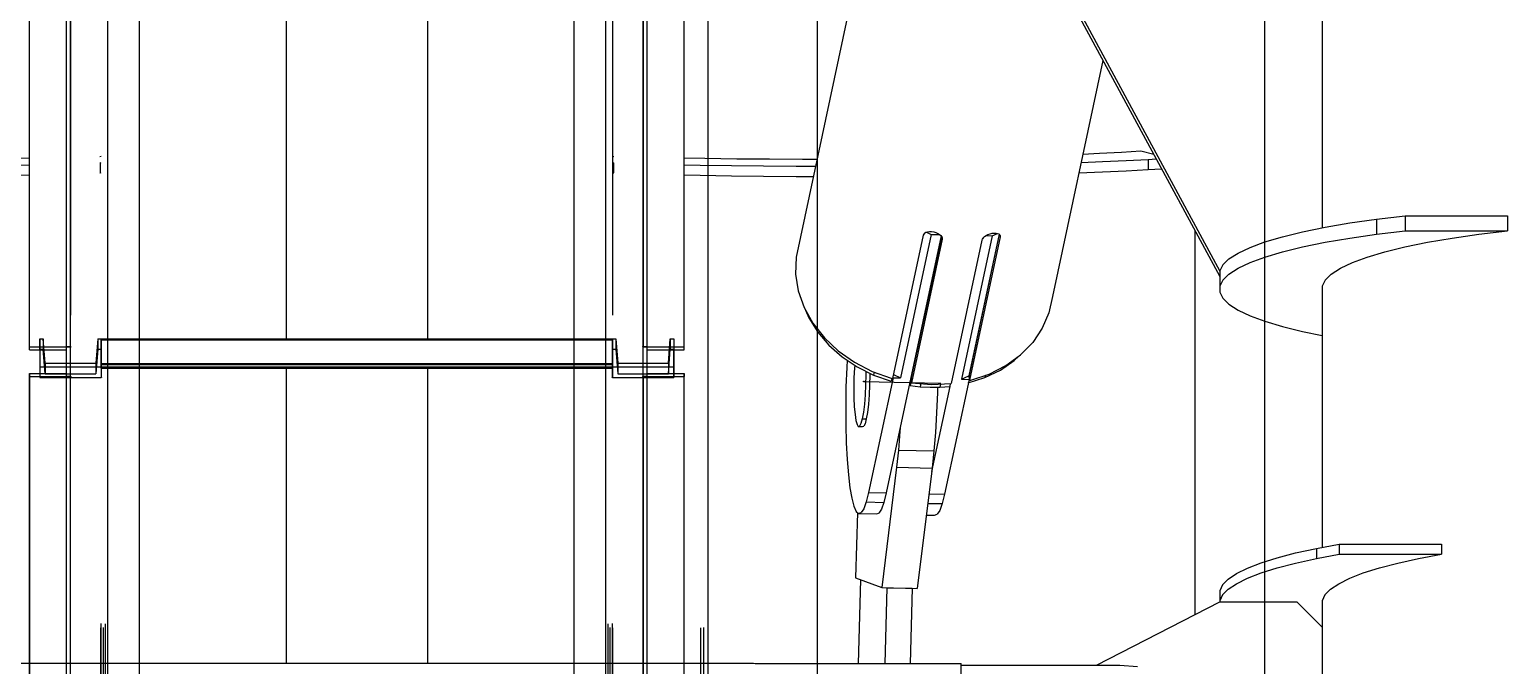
# Model space of a CAD drawing. Header units: millimetres. Extents: x 150209.93 to 150215.05, y 136675.65 to 136679.93.
# Drawn here: x 150213.5487 to 150213.6065, y 136678.9474 to 136678.9723 of the extents above; entities that cross this region are included whole.
import ezdxf

# ---------------------------------------------------------------- set-up
doc = ezdxf.new("R2010")
doc.units = ezdxf.units.MM
doc.header["$LTSCALE"] = 0.25
for name, pattern in [('CENTER', [50.8, 31.75, -6.35, 6.35, -6.35]), ('XKITLINE00', [0]), ('XKITLINE02', [4, 2, -2]), ('XKITLINE03', [6, 3, -1, 1, -1])]:
    doc.linetypes.add(name, pattern=pattern)

# ---------------------------------------------------------------- blocks, each defined once
blk = doc.blocks.new('çatıı')
at = {"color": 8, "linetype": 'CENTER'}
for p, q in [((22900, 17380.27), (23430, 16560.27)), ((23430, 17380.27), (23255, 16560.27)), ((23342.5, 16970.27), (23342.5, 16150.27)), ((23255, 16877.2), (23255, 15209.12)), ((23264.15, 16638.16), (23279.02, 16637.83))]:
    blk.add_line(p, q, dxfattribs=at)
at = {"color": 1, "linetype": 'XKITLINE03'}
for p, q in [((23109, 17151.1), (23109, 16086.72)), ((23115, 16090.89), (23115, 17151.06)), ((23214.97, 17151.06), (23215, 16090.89)), ((23220.98, 17151.1), (23220.98, 16086.72)), ((23109, 16644.93), (23109, 16743.53)), ((23220.98, 16743.53), (23220.98, 16644.94)), ((23115, 16641.01), (23115, 16638.97)), ((23115, 16640.79), (23214.98, 16640.79)), ((23214.98, 16638.97), (23214.98, 16641.01)), ((23109, 16543.56), (23109, 16639.12)), ((23220.98, 16639.12), (23220.98, 16543.56))]:
    blk.add_line(p, q, dxfattribs=at)
at = {"color": 116, "linetype": 'XKITLINE02', "true_color": 0x136734}
for p, q in [((23114.92, 16090.06), (23114.92, 17150.18)), ((23115, 16090.89), (23115, 17151.06)), ((23115, 16090.52), (23115, 17150.7)), ((23115.45, 16090.12), (23115.45, 17150.24)), ((23115.85, 16090.86), (23115.85, 17151.04)), ((23115.85, 16090.55), (23115.85, 17150.72)), ((23122.5, 16090.87), (23122.5, 17150.72)), ((23207.5, 16090.89), (23207.47, 17151.06)), ((23207.5, 16090.54), (23207.47, 17150.72)), ((23207.5, 16090.87), (23207.47, 17150.72)), ((23214.15, 16090.86), (23214.12, 17151.04)), ((23214.15, 16090.55), (23214.12, 17150.73)), ((23214.53, 16090.12), (23214.53, 17150.24)), ((23215, 16090.52), (23214.96, 17150.7)), ((23215, 16090.89), (23214.97, 17151.06)), ((23215.06, 16090.06), (23215.06, 17150.18)), ((23232.3, 16090.06), (23232.3, 17150.18)), ((23232.83, 16090.12), (23232.83, 17150.24)), ((23101, 16644.36), (23101, 16743.53)), ((23108.2, 16639.21), (23108.2, 16742.95)), ((23109, 16639.21), (23109, 16743.53)), ((23221.78, 16639.21), (23221.78, 16742.95)), ((23228.98, 16644.36), (23228.98, 16743.53)), ((23220.98, 16639.21), (23220.98, 16739.66)), ((23103, 16646.51), (23103.68, 16646.51)), ((23103, 16646.51), (23103, 16641.01)), ((23103, 16644.36), (23103, 16646.51)), ((23104.06, 16641.71), (23103.68, 16646.51)), ((23103.68, 16646.51), (23103.68, 16644.47)), ((23114.32, 16646.51), (23113.94, 16641.71)), ((23114.32, 16646.51), (23115, 16646.51)), ((23114.32, 16646.51), (23114.32, 16644.47)), ((23115, 16640.79), (23115, 16646.51)), ((23115, 16646.51), (23122.5, 16646.51)), ((23115, 16646.51), (23115, 16641.01)), ((23115, 16646.51), (23115, 16644.47)), ((23115, 16646.5), (23122.5, 16646.5)), ((23207.48, 16646.51), (23214.98, 16646.51)), ((23207.48, 16646.5), (23214.98, 16646.5)), ((23214.98, 16640.79), (23214.98, 16646.51)), ((23214.98, 16646.51), (23214.98, 16644.47)), ((23214.98, 16646.51), (23214.98, 16641.01)), ((23214.98, 16646.51), (23215.66, 16646.51)), ((23215.66, 16646.51), (23215.66, 16644.47)), ((23215.66, 16646.51), (23216.04, 16641.71)), ((23225.92, 16641.71), (23226.3, 16646.51)), ((23226.3, 16646.51), (23226.3, 16644.47)), ((23226.3, 16646.51), (23226.98, 16646.51)), ((23226.98, 16646.51), (23226.98, 16644.47)), ((23226.98, 16646.51), (23226.98, 16641.01)), ((23101, 16644.93), (23109, 16644.93)), ((23101, 16644.36), (23108.2, 16644.36)), ((23103, 16644.47), (23103.68, 16644.47)), ((23103, 16644.36), (23103, 16638.97)), ((23104.06, 16639.67), (23103.68, 16644.47)), ((23108.2, 16544.15), (23108.2, 16645.03)), ((23108.2, 16645.03), (23109, 16645.03)), ((23109, 16543.56), (23109, 16645.03)), ((23114.32, 16644.47), (23113.94, 16639.67)), ((23114.32, 16644.47), (23115, 16644.47)), ((23115, 16646.3), (23122.5, 16646.3)), ((23115, 16646.29), (23122.5, 16646.29)), ((23115, 16644.47), (23115, 16638.97)), ((23207.48, 16646.3), (23214.98, 16646.3)), ((23207.48, 16646.29), (23214.98, 16646.29)), ((23214.98, 16644.47), (23214.98, 16638.97)), ((23214.98, 16644.47), (23215.66, 16644.47)), ((23215.66, 16644.47), (23216.04, 16639.67)), ((23220.98, 16639.12), (23220.98, 16645.03)), ((23220.98, 16645.03), (23221.78, 16645.03)), ((23220.98, 16543.56), (23220.98, 16645.03)), ((23220.98, 16644.94), (23228.98, 16644.94)), ((23221.78, 16639.71), (23221.78, 16645.03)), ((23221.78, 16544.15), (23221.78, 16645.03)), ((23221.78, 16644.36), (23228.98, 16644.36)), ((23225.92, 16639.67), (23226.3, 16644.47)), ((23226.3, 16644.47), (23226.98, 16644.47)), ((23226.98, 16638.97), (23226.98, 16644.47)), ((23103, 16641.01), (23115, 16641.01)), ((23103, 16641.01), (23103, 16638.97)), ((23104.06, 16641.71), (23113.94, 16641.71)), ((23104.06, 16641.71), (23104.06, 16639.67)), ((23113.94, 16641.71), (23113.94, 16639.67)), ((23115, 16641.69), (23214.98, 16641.69)), ((23115, 16641.51), (23214.98, 16641.51)), ((23115, 16641.01), (23214.98, 16641.01)), ((23115, 16641.01), (23115, 16638.97)), ((23115, 16640.79), (23122.5, 16640.79)), ((23207.48, 16640.79), (23214.98, 16640.79)), ((23214.98, 16641.01), (23214.98, 16638.97)), ((23214.98, 16641.01), (23226.98, 16641.01)), ((23216.04, 16641.71), (23216.04, 16639.67)), ((23216.04, 16641.71), (23225.92, 16641.71)), ((23225.92, 16641.71), (23225.92, 16639.67)), ((23226.98, 16641.01), (23226.98, 16638.97)), ((23101, 16543.56), (23101, 16639.71)), ((23101, 16639.71), (23101, 16544.15)), ((23101, 16639.71), (23108.2, 16639.71)), ((23101, 16639.12), (23109, 16639.12)), ((23103, 16638.97), (23115, 16638.97)), ((23104.06, 16639.67), (23113.94, 16639.67)), ((23108.2, 16639.21), (23109, 16639.21)), ((23214.98, 16638.97), (23226.98, 16638.97)), ((23216.04, 16639.67), (23225.92, 16639.67)), ((23220.98, 16639.21), (23221.78, 16639.21)), ((23220.98, 16639.12), (23228.98, 16639.12)), ((23221.78, 16639.71), (23228.98, 16639.71)), ((23228.98, 16639.71), (23228.98, 16639.12)), ((23228.98, 16543.56), (23228.98, 16639.71)), ((23116.3, 16537.43), (23116.3, 16583.12)), ((23122.5, 16537.43), (23122.5, 16583.12)), ((23207.48, 16537.43), (23207.48, 16583.12)), ((23213.68, 16537.43), (23213.68, 16583.12)), ((23233.68, 16537.43), (23233.68, 16583.12))]:
    blk.add_line(p, q, dxfattribs=at)
at = {"color": 7, "linetype": 'XKITLINE00'}
for p, q in [((23116.3, 16583.12), (23116.3, 17003.71)), ((23122.5, 16583.12), (23122.5, 16994.12)), ((23207.48, 16583.12), (23207.47, 16862.65)), ((23213.68, 16583.12), (23213.68, 16853.05)), ((23233.68, 16583.12), (23233.68, 16822.11)), ((23122.5, 16646.51), (23207.48, 16646.51)), ((23122.5, 16646.5), (23207.48, 16646.5)), ((23122.5, 16646.3), (23207.48, 16646.3)), ((23122.5, 16646.29), (23207.48, 16646.29)), ((23122.5, 16640.79), (23207.48, 16640.79))]:
    blk.add_line(p, q, dxfattribs=at)
at = {"color": 8, "linetype": 'XKITLINE00'}
for p, q in [((23272.24, 16762.45), (23250.89, 16662.44)), ((23353.8, 16758.15), (23353.79, 16668.21)), ((23151.2, 16740.78), (23151.2, 16646.51)), ((23178.8, 16740.78), (23178.8, 16646.51)), ((23300.26, 16720.62), (23333.77, 16658.69)), ((23300.36, 16721.48), (23333.76, 16659.75)), ((23310.92, 16700.92), (23301.07, 16654.76)), ((23096.93, 16681.79), (23101, 16681.85)), ((23114.71, 16682.17), (23115, 16682.18)), ((23214.98, 16682.18), (23215.26, 16682.17)), ((23228.98, 16681.85), (23233.07, 16681.79)), ((23233.07, 16681.79), (23239.33, 16681.71)), ((23239.33, 16681.71), (23245.71, 16681.66)), ((23245.71, 16681.66), (23252.15, 16681.63)), ((23252.15, 16681.63), (23254.99, 16681.63)), ((23306.63, 16680.97), (23310.82, 16681.14)), ((23306.98, 16682.62), (23310.26, 16682.77)), ((23310.26, 16682.77), (23314.52, 16683)), ((23310.82, 16681.14), (23315.47, 16681.35)), ((23314.52, 16683), (23318.34, 16683.25)), ((23315.47, 16681.35), (23319.73, 16681.58)), ((23318.34, 16683.25), (23320.85, 16682.57)), ((23319.73, 16681.58), (23321.32, 16681.69)), ((23319.73, 16681.58), (23319.73, 16679.59)), ((23097.82, 16680.47), (23101, 16680.54)), ((23097.82, 16678.47), (23101, 16678.54)), ((23114.71, 16680.92), (23114.77, 16680.92)), ((23114.71, 16678.92), (23114.77, 16678.92)), ((23114.77, 16680.92), (23115, 16680.98)), ((23114.77, 16680.92), (23114.77, 16678.92)), ((23114.77, 16678.92), (23115, 16678.98)), ((23214.98, 16680.98), (23215.22, 16680.92)), ((23214.98, 16678.99), (23215.22, 16678.92)), ((23215.22, 16680.92), (23215.22, 16678.92)), ((23215.22, 16680.92), (23215.26, 16680.92)), ((23215.22, 16678.92), (23215.26, 16678.92)), ((23228.98, 16680.54), (23232.17, 16680.47)), ((23228.98, 16678.54), (23232.17, 16678.47)), ((23232.17, 16680.47), (23238.27, 16680.37)), ((23232.17, 16678.47), (23238.27, 16678.37)), ((23238.27, 16680.37), (23244.54, 16680.29)), ((23238.27, 16678.37), (23244.54, 16678.29)), ((23244.54, 16680.29), (23250.91, 16680.24)), ((23244.54, 16678.29), (23250.91, 16678.24)), ((23250.91, 16680.24), (23254.69, 16680.23)), ((23250.91, 16678.24), (23254.26, 16678.23)), ((23306.2, 16678.96), (23310.82, 16679.14)), ((23310.82, 16679.14), (23315.47, 16679.35)), ((23315.47, 16679.35), (23319.73, 16679.59)), ((23319.73, 16679.59), (23322.37, 16679.76)), ((23359.2, 16669.16), (23364.44, 16669.91)), ((23364.44, 16669.91), (23370.04, 16670.57)), ((23364.44, 16669.91), (23364.44, 16666.95)), ((23370.04, 16670.57), (23370.04, 16667.62)), ((23370.04, 16670.57), (23390.04, 16670.57)), ((23390.04, 16670.57), (23390.04, 16667.62)), ((23275.75, 16666.76), (23269.77, 16638.73)), ((23277.3, 16666.91), (23271.32, 16638.87)), ((23275.85, 16666.98), (23275.75, 16666.76)), ((23276.03, 16667.17), (23275.85, 16666.98)), ((23276.03, 16667.17), (23276.3, 16667.32)), ((23276.3, 16667.32), (23276.63, 16667.42)), ((23276.39, 16667.35), (23277.3, 16666.91)), ((23276.63, 16667.42), (23277.01, 16667.47)), ((23277.01, 16667.47), (23277.41, 16667.46)), ((23277.3, 16666.91), (23278.99, 16666.87)), ((23277.41, 16667.46), (23277.83, 16667.39)), ((23277.83, 16667.39), (23278.24, 16667.27)), ((23278.24, 16667.27), (23278.62, 16667.11)), ((23278.62, 16667.11), (23278.94, 16666.91)), ((23278.94, 16666.91), (23279.2, 16666.68)), ((23279.2, 16666.68), (23279.38, 16666.44)), ((23290.59, 16666.98), (23284.68, 16639.28)), ((23290.64, 16666.93), (23284.77, 16639.41)), ((23287.74, 16666.49), (23288.06, 16666.71)), ((23288, 16666.67), (23289.25, 16666.64)), ((23288.06, 16666.71), (23288.43, 16666.89)), ((23288.43, 16666.89), (23288.83, 16667.04)), ((23288.83, 16667.04), (23289.23, 16667.14)), ((23289.23, 16667.14), (23289.63, 16667.18)), ((23289.25, 16666.64), (23290.27, 16667.12)), ((23289.63, 16667.18), (23290, 16667.18)), ((23290, 16667.18), (23290.31, 16667.12)), ((23290.31, 16667.12), (23290.56, 16667)), ((23290.56, 16667), (23290.74, 16666.85)), ((23290.74, 16666.85), (23290.83, 16666.65)), ((23290.8, 16666.7), (23290.82, 16666.43)), ((23290.83, 16666.65), (23290.82, 16666.43)), ((23328.91, 16667.68), (23328.91, 16592.58)), ((23346.02, 16666.46), (23349.95, 16667.43)), ((23349.95, 16667.43), (23354.36, 16668.33)), ((23354.36, 16668.33), (23359.2, 16669.16)), ((23359.2, 16666.2), (23364.44, 16666.95)), ((23364.44, 16666.95), (23370.04, 16667.62)), ((23370.04, 16667.62), (23390.04, 16667.62)), ((23379.2, 16666.2), (23384.44, 16666.95)), ((23384.44, 16666.95), (23390.04, 16667.62)), ((23279.26, 16666.61), (23268.54, 16616.4)), ((23279.31, 16666.53), (23273.42, 16638.91)), ((23279.47, 16665.96), (23273.49, 16637.92)), ((23279.38, 16666.44), (23279.45, 16666.24)), ((23279.45, 16666.24), (23279.47, 16666.19)), ((23279.45, 16666.22), (23279.47, 16665.96)), ((23279.47, 16666.19), (23279.47, 16665.96)), ((23287.2, 16665.78), (23281.22, 16637.75)), ((23289.25, 16666.64), (23283.27, 16638.6)), ((23290.82, 16666.43), (23284.84, 16638.39)), ((23287.3, 16666.02), (23287.2, 16665.78)), ((23287.33, 16666.06), (23287.3, 16666.02)), ((23287.48, 16666.26), (23287.33, 16666.06)), ((23287.48, 16666.26), (23287.74, 16666.49)), ((23337.34, 16663.26), (23339.69, 16664.37)), ((23339.69, 16664.37), (23342.59, 16665.44)), ((23342.59, 16665.44), (23346.02, 16666.46)), ((23346.02, 16663.51), (23349.95, 16664.47)), ((23349.95, 16664.47), (23354.36, 16665.37)), ((23354.36, 16665.37), (23359.2, 16666.2)), ((23366.02, 16663.51), (23369.95, 16664.47)), ((23369.95, 16664.47), (23374.36, 16665.37)), ((23374.36, 16665.37), (23379.2, 16666.2)), ((23250.89, 16662.44), (23250.8, 16659.16)), ((23334.37, 16660.95), (23333.77, 16659.76)), ((23334.37, 16660.95), (23335.56, 16662.11)), ((23335.56, 16662.11), (23337.34, 16663.26)), ((23337.34, 16660.3), (23339.69, 16661.42)), ((23339.69, 16661.42), (23342.59, 16662.49)), ((23342.59, 16662.49), (23346.02, 16663.51)), ((23357.34, 16660.3), (23359.69, 16661.42)), ((23359.69, 16661.42), (23362.59, 16662.49)), ((23362.59, 16662.49), (23366.02, 16663.51)), ((23250.8, 16659.16), (23251.33, 16655.87)), ((23333.77, 16659.76), (23333.77, 16656.81)), ((23334.37, 16657.99), (23333.77, 16656.81)), ((23334.37, 16657.99), (23335.56, 16659.16)), ((23335.56, 16659.16), (23337.34, 16660.3)), ((23354.37, 16657.99), (23353.77, 16656.81)), ((23354.37, 16657.99), (23355.56, 16659.16)), ((23355.56, 16659.16), (23357.34, 16660.3)), ((23251.33, 16655.87), (23252.46, 16652.64)), ((23333.77, 16656.81), (23333.77, 16655.63)), ((23333.77, 16655.63), (23334.37, 16654.44)), ((23353.77, 16656.81), (23353.77, 16655.62)), ((23353.77, 16655.62), (23353.8, 16655.57)), ((23353.8, 16656.86), (23353.8, 16605.74)), ((23252.46, 16652.64), (23254.18, 16649.56)), ((23301.07, 16654.76), (23300.36, 16651.57)), ((23301.07, 16654.92), (23301.07, 16654.76)), ((23334.37, 16654.44), (23335.56, 16653.28)), ((23335.56, 16653.28), (23337.34, 16652.13)), ((23252.74, 16652.13), (23253.4, 16650.59)), ((23253.4, 16650.59), (23255.14, 16647.83)), ((23254.18, 16649.56), (23256.43, 16646.7)), ((23300.36, 16651.57), (23299.05, 16648.56)), ((23337.34, 16652.13), (23339.69, 16651.02)), ((23339.69, 16651.02), (23342.59, 16649.95)), ((23342.59, 16649.95), (23346.02, 16648.93)), ((23255.14, 16647.83), (23257.32, 16645.28)), ((23256.43, 16646.7), (23259.16, 16644.13)), ((23299.05, 16648.56), (23297.17, 16645.79)), ((23346.02, 16648.93), (23349.95, 16647.96)), ((23349.95, 16647.96), (23353.8, 16647.18)), ((23257.32, 16645.28), (23259.91, 16642.99)), ((23259.16, 16644.13), (23262.3, 16641.92)), ((23297.17, 16645.79), (23294.77, 16643.34)), ((23151.2, 16640.79), (23151.2, 16583.12)), ((23178.8, 16640.79), (23178.8, 16583.12)), ((23259.91, 16642.99), (23262.85, 16641.02)), ((23260.8, 16640.87), (23260.66, 16637.13)), ((23260.88, 16642.34), (23260.8, 16640.87)), ((23262.32, 16640.81), (23262.22, 16638.86)), ((23262.3, 16641.92), (23265.79, 16640.12)), ((23262.36, 16641.35), (23262.32, 16640.81)), ((23262.85, 16641.02), (23266.06, 16639.41)), ((23288.65, 16639.62), (23291.9, 16641.26)), ((23290.85, 16640.4), (23293.53, 16642.24)), ((23291.9, 16641.26), (23294.77, 16643.34)), ((23293.53, 16642.24), (23294.44, 16643.1)), ((23262.22, 16638.86), (23262.19, 16636.88)), ((23264.52, 16639.47), (23264.48, 16637.49)), ((23264.51, 16640.19), (23264.52, 16639.47)), ((23269.86, 16638.9), (23265.07, 16616.47)), ((23265.31, 16639.45), (23265.28, 16637.47)), ((23265.31, 16639.79), (23265.31, 16639.45)), ((23265.79, 16640.12), (23269.52, 16638.78)), ((23266.18, 16639.98), (23266.06, 16639.41)), ((23266.06, 16639.41), (23269.49, 16638.2)), ((23269.61, 16638.76), (23269.49, 16638.2)), ((23269.52, 16638.78), (23269.77, 16638.73)), ((23269.85, 16639.08), (23269.86, 16638.9)), ((23269.86, 16638.9), (23271.32, 16638.87)), ((23269.94, 16639.54), (23271.32, 16638.87)), ((23273.16, 16638.06), (23273.21, 16637.38)), ((23273.45, 16638.5), (23273.21, 16637.38)), ((23273.4, 16639.18), (23273.45, 16638.5)), ((23273.42, 16638.91), (23273.49, 16637.92)), ((23273.49, 16637.92), (23277.37, 16637.58)), ((23275.28, 16637.76), (23275.15, 16637.14)), ((23277.37, 16637.58), (23281.22, 16637.75)), ((23284.73, 16638.57), (23279.94, 16616.14)), ((23281.05, 16637.74), (23280.94, 16637.21)), ((23283.27, 16638.6), (23284.68, 16639.28)), ((23283.27, 16638.6), (23284.73, 16638.57)), ((23284.58, 16637.87), (23287.84, 16638.93)), ((23284.68, 16639.28), (23284.73, 16638.57)), ((23284.8, 16638.98), (23284.72, 16638.63)), ((23284.76, 16639.63), (23284.8, 16638.98)), ((23284.77, 16639.41), (23284.84, 16638.39)), ((23284.84, 16638.39), (23285.08, 16638.43)), ((23285.08, 16638.43), (23288.65, 16639.62)), ((23287.84, 16638.93), (23290.85, 16640.4)), ((23287.93, 16639.38), (23287.84, 16638.93)), ((23260.66, 16637.13), (23260.6, 16633.36)), ((23262.19, 16636.88), (23262.21, 16634.97)), ((23262.21, 16634.97), (23262.29, 16633.21)), ((23264.39, 16635.54), (23264.25, 16633.73)), ((23264.48, 16637.49), (23264.39, 16635.54)), ((23265.19, 16635.53), (23265.04, 16633.71)), ((23265.28, 16637.47), (23265.19, 16635.53)), ((23273.21, 16637.38), (23275.15, 16637.14)), ((23275.15, 16637.14), (23277.09, 16637.04)), ((23277.09, 16637.04), (23279.03, 16637.06)), ((23280.95, 16637.21), (23277.4, 16620.58)), ((23278.54, 16636.03), (23278.38, 16632.06)), ((23278.56, 16637.05), (23278.54, 16636.03)), ((23279.15, 16637.66), (23279.03, 16637.06)), ((23279.03, 16637.06), (23280.94, 16637.21)), ((23260.6, 16633.36), (23260.62, 16629.68)), ((23262.29, 16633.21), (23262.43, 16631.71)), ((23264.06, 16632.14), (23263.84, 16630.85)), ((23264.25, 16633.73), (23264.06, 16632.14)), ((23264.85, 16632.12), (23264.63, 16630.83)), ((23265.04, 16633.71), (23264.85, 16632.12)), ((23278.38, 16632.06), (23278.14, 16628.22)), ((23260.62, 16629.68), (23260.72, 16626.15)), ((23262.43, 16631.71), (23262.61, 16630.53)), ((23262.61, 16630.53), (23262.83, 16629.73)), ((23262.83, 16629.73), (23263.07, 16629.36)), ((23263.07, 16629.36), (23263.33, 16629.42)), ((23263.07, 16629.36), (23263.87, 16629.34)), ((23263.59, 16629.93), (23263.33, 16629.42)), ((23263.84, 16630.85), (23263.59, 16629.93)), ((23263.84, 16630.85), (23264.63, 16630.83)), ((23263.87, 16629.34), (23264.12, 16629.41)), ((23264.38, 16629.91), (23264.12, 16629.41)), ((23264.63, 16630.83), (23264.38, 16629.91)), ((23271.25, 16629.08), (23271.2, 16628.38)), ((23260.72, 16626.15), (23260.89, 16622.88)), ((23271.2, 16628.38), (23270.9, 16624.75)), ((23278.14, 16628.22), (23277.84, 16624.59)), ((23270.9, 16624.75), (23270.54, 16621.41)), ((23270.9, 16624.75), (23277.84, 16624.59)), ((23277.84, 16624.59), (23277.48, 16621.25)), ((23260.89, 16622.88), (23261.13, 16619.94)), ((23270.54, 16621.41), (23267.67, 16597.88)), ((23270.54, 16621.41), (23277.48, 16621.25)), ((23277.48, 16621.25), (23274.61, 16597.72)), ((23261.13, 16619.94), (23261.43, 16617.4)), ((23261.43, 16617.4), (23261.79, 16615.33)), ((23261.79, 16615.33), (23262.21, 16613.77)), ((23264.6, 16614.61), (23264.12, 16613.29)), ((23265.07, 16616.47), (23264.6, 16614.61)), ((23264.6, 16614.61), (23268.07, 16614.53)), ((23265.07, 16616.47), (23268.54, 16616.4)), ((23268.54, 16616.4), (23268.07, 16614.53)), ((23276.87, 16616.21), (23279.94, 16616.14)), ((23279.94, 16616.14), (23279.47, 16614.28)), ((23262.21, 16613.77), (23262.66, 16612.78)), ((23262.88, 16612.57), (23262.52, 16599.78)), ((23262.66, 16612.78), (23263.13, 16612.36)), ((23263.13, 16612.36), (23263.62, 16612.53)), ((23263.13, 16612.36), (23266.6, 16612.28)), ((23264.12, 16613.29), (23263.62, 16612.53)), ((23266.6, 16612.28), (23267.09, 16612.45)), ((23267.59, 16613.21), (23267.09, 16612.45)), ((23268.07, 16614.53), (23267.59, 16613.21)), ((23276.36, 16612.06), (23278, 16612.03)), ((23276.64, 16614.34), (23279.47, 16614.28)), ((23278, 16612.03), (23278.49, 16612.2)), ((23278.99, 16612.96), (23278.49, 16612.2)), ((23279.47, 16614.28), (23278.99, 16612.96)), ((23352.65, 16605.53), (23357.11, 16606.35)), ((23357.11, 16606.35), (23357.11, 16604.38)), ((23357.11, 16606.35), (23377.11, 16606.35)), ((23377.11, 16606.35), (23377.11, 16604.38)), ((23341.83, 16602.71), (23344.98, 16603.71)), ((23344.98, 16603.71), (23348.59, 16604.64)), ((23348.59, 16604.64), (23352.65, 16605.53)), ((23348.59, 16602.68), (23352.65, 16603.56)), ((23352.65, 16605.53), (23352.65, 16603.56)), ((23352.65, 16603.56), (23357.11, 16604.38)), ((23357.11, 16604.38), (23377.11, 16604.38)), ((23368.59, 16602.68), (23372.65, 16603.56)), ((23372.65, 16603.56), (23377.11, 16604.38)), ((23335.4, 16599.52), (23337.03, 16600.61)), ((23337.03, 16600.61), (23339.18, 16601.68)), ((23339.18, 16601.68), (23341.83, 16602.71)), ((23339.18, 16599.71), (23341.83, 16600.75)), ((23341.83, 16600.75), (23344.98, 16601.74)), ((23344.98, 16601.74), (23348.59, 16602.68)), ((23359.18, 16599.71), (23361.83, 16600.75)), ((23361.83, 16600.75), (23364.98, 16601.74)), ((23364.98, 16601.74), (23368.59, 16602.68)), ((23262.52, 16599.78), (23267.67, 16597.88)), ((23263.51, 16599.42), (23263.05, 16583.07)), ((23267.67, 16597.88), (23274.61, 16597.72)), ((23268.66, 16597.85), (23268.24, 16583.07)), ((23268.66, 16597.85), (23273.61, 16597.74)), ((23273.61, 16597.74), (23273.2, 16583.07)), ((23334.31, 16598.4), (23333.76, 16597.27)), ((23333.76, 16597.27), (23333.76, 16595.3)), ((23335.4, 16599.52), (23334.31, 16598.4)), ((23335.4, 16597.55), (23334.31, 16596.43)), ((23335.4, 16597.55), (23337.03, 16598.64)), ((23337.03, 16598.64), (23339.18, 16599.71)), ((23355.4, 16597.55), (23354.31, 16596.43)), ((23355.4, 16597.55), (23357.03, 16598.64)), ((23357.03, 16598.64), (23359.18, 16599.71)), ((23309.67, 16582.72), (23333.8, 16595.08)), ((23334.31, 16596.43), (23333.76, 16595.3)), ((23333.76, 16595.3), (23333.76, 16595.07)), ((23333.8, 16595.08), (23348.8, 16595.08)), ((23348.8, 16595.08), (23353.8, 16590.16)), ((23354.31, 16596.43), (23353.76, 16595.3)), ((23353.76, 16595.3), (23353.76, 16594.17)), ((23353.8, 16595.36), (23353.8, 16590.16)), ((23353.76, 16594.17), (23353.8, 16594.1)), ((23353.8, 16590.16), (23353.8, 16534.85)), ((23087.8, 16583.12), (23242.19, 16583.12)), ((23242.19, 16583.12), (23242.36, 16583.1)), ((23242.36, 16583.1), (23242.6, 16583.08)), ((23242.6, 16583.08), (23242.89, 16583.07)), ((23242.89, 16583.07), (23243.2, 16583.07)), ((23243.2, 16583.07), (23283.2, 16583.07)), ((23283.2, 16574.99), (23283.2, 16583.07)), ((23283.2, 16582.72), (23314.2, 16582.72)), ((23314.2, 16582.72), (23317.64, 16582.46))]:
    blk.add_line(p, q, dxfattribs=at)
at = {"color": 1, "linetype": 'XKITLINE00'}
for centre in [(23109, 16644.93), (23220.98, 16644.94), (23115, 16641.01), (23115, 16640.79), (23214.98, 16641.01), (23214.98, 16640.79), (23109, 16639.12), (23115, 16638.97), (23214.98, 16638.97), (23220.98, 16639.12)]:
    blk.add_circle(centre, 0.05, dxfattribs=at)
at = {"color": 8, "linetype": 'XKITLINE00'}
for centre in [(23264.15, 16638.16), (23279.02, 16637.83)]:
    blk.add_circle(centre, 0.05, dxfattribs=at)

msp = doc.modelspace()

# ---------------------------------------------------------------- block references
at = {"xscale": 0.0002000170049888334, "yscale": 0.0002000170049888334, "zscale": 0.0002000170049888334}
msp.add_blockref('çatıı', (150208.928067, 136675.630592), dxfattribs=at)

doc.saveas('drawing.dxf')
